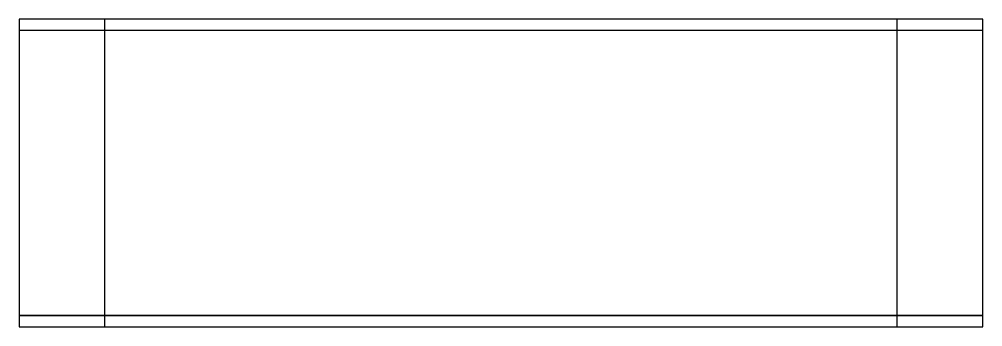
# Model space of a CAD drawing. Extents: x -15 to 154, y -2 to 52.
import ezdxf

# ---------------------------------------------------------------- set-up
doc = ezdxf.new("R2010")
doc.units = 0
doc.layers.get('0').update_dxf_attribs({"linetype": 'CONTINUOUS'})

msp = doc.modelspace()

# ---------------------------------------------------------------- linework, layer by layer
at = {"linetype": 'CONTINUOUS'}
for p, q in [((154, 52), (-15, 52)), ((-15, 52), (-15, -2)), ((0, -2), (0, 52)), ((139, -2), (139, 52)), ((154, -2), (154, 52)), ((154, 50), (-15, 50)), ((154, 50), (-15, 50)), ((-15, 0), (154, 0)), ((154, 0), (-15, 0)), ((-15, -2), (154, -2))]:
    msp.add_line(p, q, dxfattribs=at)

doc.saveas('drawing.dxf')
